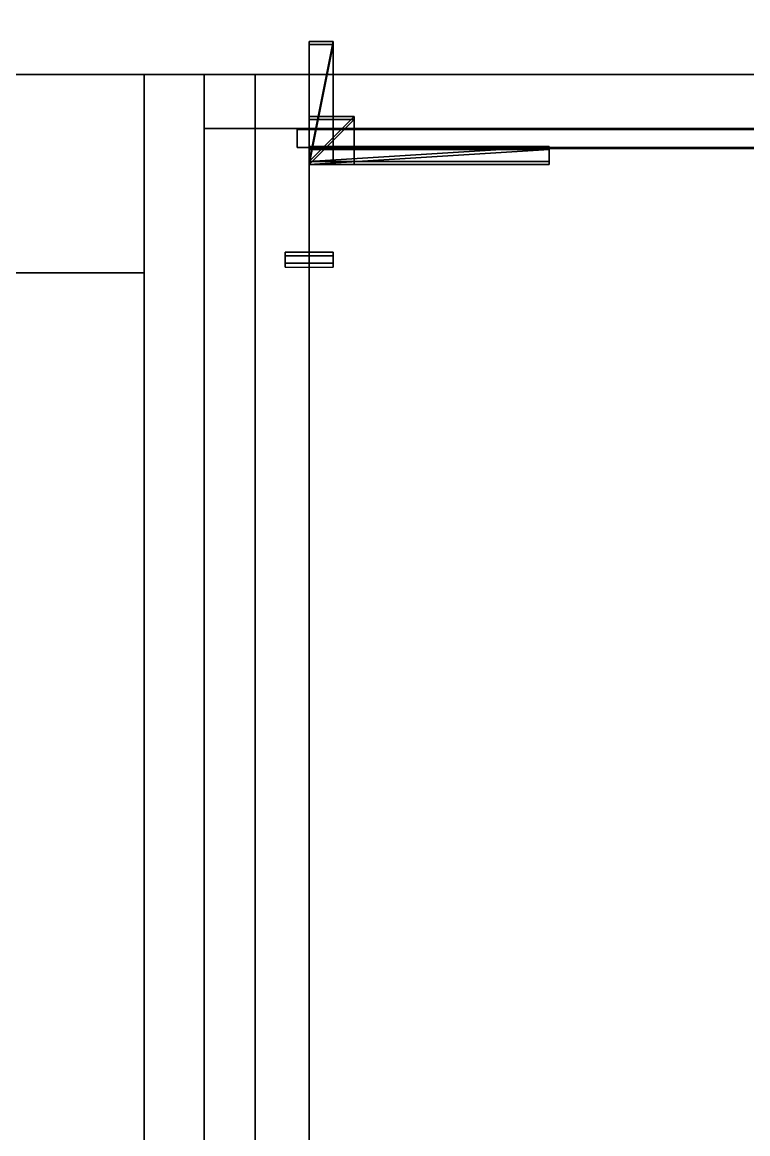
# Model space of a CAD drawing. Extents: x 0 to 5507, y -6518 to 0.
# Drawn here: x 3426.4 to 3668.2, y -1870.9 to -1500.6 of the extents above; entities that cross this region are included whole.
import ezdxf

# ---------------------------------------------------------------- set-up
doc = ezdxf.new("R2010")
doc.units = 0
for name, color, linetype in [('LAYER0', 7, 'CONTINUOUS'), ('LAYER363', 7, 'CONTINUOUS'), ('LAYER425', 7, 'CONTINUOUS'), ('LAYER426', 7, 'CONTINUOUS'), ('LAYER428', 2, 'CONTINUOUS'), ('LAYER429', 7, 'CONTINUOUS'), ('LAYER430', 253, 'CONTINUOUS'), ('LAYER431', 253, 'CONTINUOUS'), ('LAYER432', 253, 'CONTINUOUS'), ('LAYER433', 253, 'CONTINUOUS'), ('LAYER434', 253, 'CONTINUOUS'), ('LAYER435', 253, 'CONTINUOUS'), ('LAYER444', 7, 'CONTINUOUS'), ('LAYER451', 7, 'CONTINUOUS'), ('LAYER452', 7, 'CONTINUOUS'), ('LAYER486', 7, 'CONTINUOUS'), ('LAYER495', 7, 'CONTINUOUS'), ('LAYER496', 7, 'CONTINUOUS'), ('LAYER497', 7, 'CONTINUOUS'), ('LAYER498', 7, 'CONTINUOUS'), ('LAYER500', 2, 'CONTINUOUS'), ('LAYER501', 7, 'CONTINUOUS'), ('LAYER502', 253, 'CONTINUOUS'), ('LAYER503', 253, 'CONTINUOUS'), ('LAYER504', 253, 'CONTINUOUS'), ('LAYER505', 253, 'CONTINUOUS'), ('LAYER506', 253, 'CONTINUOUS'), ('LAYER507', 253, 'CONTINUOUS'), ('LAYER513', 7, 'CONTINUOUS'), ('LAYER515', 254, 'CONTINUOUS'), ('LAYER518', 9, 'CONTINUOUS'), ('LAYER519', 9, 'CONTINUOUS'), ('LAYER520', 9, 'CONTINUOUS'), ('LAYER522', 9, 'CONTINUOUS'), ('LAYER523', 7, 'CONTINUOUS')]:
    doc.layers.add(name, color=color, linetype=linetype)

msp = doc.modelspace()

# ---------------------------------------------------------------- linework, layer by layer
at = {"layer": 'LAYER0', "invisible_edges": 1}
for points in [[(5507, 0), (0, -6518), (0, 0), (5507, 0)], [(5507, -6518, 5), (0, 0, 5), (0, -6518, 5), (5507, -6518, 5)], [(0, 0, 5), (5507, -6518, 5), (5507, 0, 5), (0, 0, 5)], [(0, -6518), (5507, 0), (5507, -6518), (0, -6518)]]:
    msp.add_3dface(points, dxfattribs=at)
at = {"layer": 'LAYER363'}
for points, invisible_edges in [([(5507, -1368, 5), (3202, -1518, 5), (3202, -1368, 5), (5507, -1368, 5)], 1), ([(3202, -1518, 5), (5507, -1368, 5), (5357, -1518, 5), (3202, -1518, 5)], 3), ([(5357, -1518, 2340), (3202, -1368, 2340), (3202, -1518, 2340), (5357, -1518, 2340)], 1), ([(3202, -1368, 2340), (5357, -1518, 2340), (5507, -1368, 2340), (3202, -1368, 2340)], 3), ([(5357, -1518, 2340), (3202, -1518, 5), (5357, -1518, 5), (5357, -1518, 2340)], 1), ([(3202, -1518, 5), (5357, -1518, 2340), (3202, -1518, 2340), (3202, -1518, 5)], 1)]:
    msp.add_3dface(points, dxfattribs=dict(at, invisible_edges=invisible_edges))
at = {"layer": 'LAYER425', "invisible_edges": 1}
for points in [[(3522, -1542.6, 523.5), (3891, -2044, 523.5), (3891, -1542.6, 523.5), (3522, -1542.6, 523.5)], [(3891, -2044, 523.5), (3522, -1542.6, 523.5), (3522, -2044, 523.5), (3891, -2044, 523.5)], [(3522, -1542.6, 523.5), (3522, -2044, 505.5), (3522, -2044, 523.5), (3522, -1542.6, 523.5)], [(3522, -2044, 505.5), (3522, -1542.6, 523.5), (3522, -1542.6, 505.5), (3522, -2044, 505.5)], [(3891, -1542.6, 505.5), (3522, -1542.6, 523.5), (3891, -1542.6, 523.5), (3891, -1542.6, 505.5)], [(3522, -1542.6, 523.5), (3891, -1542.6, 505.5), (3522, -1542.6, 505.5), (3522, -1542.6, 523.5)], [(3522, -2044, 505.5), (3891, -1542.6, 505.5), (3891, -2044, 505.5), (3522, -2044, 505.5)], [(3891, -1542.6, 505.5), (3522, -2044, 505.5), (3522, -1542.6, 505.5), (3891, -1542.6, 505.5)]]:
    msp.add_3dface(points, dxfattribs=at)
at = {"layer": 'LAYER426', "invisible_edges": 1}
for points in [[(3504, -1518, 115), (3522, -2044, 115), (3504, -2044, 115), (3504, -1518, 115)], [(3522, -2044, 115), (3504, -1518, 115), (3522, -1518, 115), (3522, -2044, 115)], [(3522, -1518, 895), (3504, -2044, 895), (3522, -2044, 895), (3522, -1518, 895)], [(3504, -2044, 895), (3522, -1518, 895), (3504, -1518, 895), (3504, -2044, 895)], [(3504, -1518, 115), (3522, -1518, 895), (3522, -1518, 115), (3504, -1518, 115)], [(3522, -1518, 895), (3504, -1518, 115), (3504, -1518, 895), (3522, -1518, 895)], [(3504, -2044, 895), (3504, -1518, 115), (3504, -2044, 115), (3504, -2044, 895)], [(3504, -1518, 115), (3504, -2044, 895), (3504, -1518, 895), (3504, -1518, 115)], [(3522, -1518, 895), (3522, -2044, 115), (3522, -1518, 115), (3522, -1518, 895)], [(3522, -2044, 115), (3522, -1518, 895), (3522, -2044, 895), (3522, -2044, 115)]]:
    msp.add_3dface(points, dxfattribs=at)
at = {"layer": 'LAYER428'}
for points in [[(3602, -1548, 865.5), (3602, -1543, 865.5), (3522, -1548, 865.5), (3602, -1548, 865.5)], [(3522, -1548, 865.5), (3602, -1543, 865.5), (3522, -1543, 865.5), (3522, -1548, 865.5)], [(3522, -1548, 865.5), (3522, -1543, 865.5), (3522, -1548, 842.5), (3522, -1548, 865.5)], [(3522, -1548, 842.5), (3522, -1543, 865.5), (3522, -1543, 842.5), (3522, -1548, 842.5)], [(3602, -1548, 842.5), (3522, -1548, 842.5), (3602, -1543, 842.5), (3602, -1548, 842.5)], [(3602, -1543, 842.5), (3522, -1548, 842.5), (3522, -1543, 842.5), (3602, -1543, 842.5)], [(3602, -1543, 842.5), (3522, -1543, 842.5), (3602, -1543, 865.5), (3602, -1543, 842.5)], [(3602, -1543, 865.5), (3522, -1543, 842.5), (3522, -1543, 865.5), (3602, -1543, 865.5)], [(3602, -1548, 842.5), (3602, -1543, 842.5), (3602, -1548, 865.5), (3602, -1548, 842.5)], [(3602, -1548, 865.5), (3602, -1543, 842.5), (3602, -1543, 865.5), (3602, -1548, 865.5)], [(3602, -1548, 865.5), (3522, -1548, 865.5), (3602, -1548, 842.5), (3602, -1548, 865.5)], [(3602, -1548, 842.5), (3522, -1548, 865.5), (3522, -1548, 842.5), (3602, -1548, 842.5)]]:
    msp.add_3dface(points, dxfattribs=at)
at = {"layer": 'LAYER429', "invisible_edges": 1}
for points in [[(3522, -1543, 865.5), (3602, -1548, 865.5), (3602, -1543, 865.5), (3522, -1543, 865.5)], [(3602, -1548, 865.5), (3522, -1543, 865.5), (3522, -1548, 865.5), (3602, -1548, 865.5)], [(3522, -1548, 842.5), (3602, -1543, 842.5), (3602, -1548, 842.5), (3522, -1548, 842.5)], [(3602, -1543, 842.5), (3522, -1548, 842.5), (3522, -1543, 842.5), (3602, -1543, 842.5)], [(3522, -1543, 865.5), (3522, -1548, 842.5), (3522, -1548, 865.5), (3522, -1543, 865.5)], [(3522, -1548, 842.5), (3522, -1543, 865.5), (3522, -1543, 842.5), (3522, -1548, 842.5)], [(3602, -1543, 842.5), (3522, -1543, 865.5), (3602, -1543, 865.5), (3602, -1543, 842.5)], [(3522, -1543, 865.5), (3602, -1543, 842.5), (3522, -1543, 842.5), (3522, -1543, 865.5)], [(3602, -1543, 842.5), (3602, -1548, 865.5), (3602, -1548, 842.5), (3602, -1543, 842.5)], [(3602, -1548, 865.5), (3602, -1543, 842.5), (3602, -1543, 865.5), (3602, -1548, 865.5)], [(3522, -1548, 842.5), (3602, -1548, 865.5), (3522, -1548, 865.5), (3522, -1548, 842.5)], [(3602, -1548, 865.5), (3522, -1548, 842.5), (3602, -1548, 842.5), (3602, -1548, 865.5)]]:
    msp.add_3dface(points, dxfattribs=at)
at = {"layer": 'LAYER430'}
for points in [[(3537, -1548, 865.5), (3537, -1533, 865.5), (3522, -1548, 865.5), (3537, -1548, 865.5)], [(3522, -1548, 865.5), (3537, -1533, 865.5), (3522, -1533, 865.5), (3522, -1548, 865.5)], [(3522, -1548, 865.5), (3522, -1533, 865.5), (3522, -1548, 850.5), (3522, -1548, 865.5)], [(3522, -1548, 850.5), (3522, -1533, 865.5), (3522, -1533, 850.5), (3522, -1548, 850.5)], [(3537, -1548, 850.5), (3522, -1548, 850.5), (3537, -1533, 850.5), (3537, -1548, 850.5)], [(3537, -1533, 850.5), (3522, -1548, 850.5), (3522, -1533, 850.5), (3537, -1533, 850.5)], [(3537, -1533, 850.5), (3522, -1533, 850.5), (3537, -1533, 865.5), (3537, -1533, 850.5)], [(3537, -1533, 865.5), (3522, -1533, 850.5), (3522, -1533, 865.5), (3537, -1533, 865.5)], [(3537, -1548, 850.5), (3537, -1533, 850.5), (3537, -1548, 865.5), (3537, -1548, 850.5)], [(3537, -1548, 865.5), (3537, -1533, 850.5), (3537, -1533, 865.5), (3537, -1548, 865.5)], [(3537, -1548, 865.5), (3522, -1548, 865.5), (3537, -1548, 850.5), (3537, -1548, 865.5)], [(3537, -1548, 850.5), (3522, -1548, 865.5), (3522, -1548, 850.5), (3537, -1548, 850.5)]]:
    msp.add_3dface(points, dxfattribs=at)
at = {"layer": 'LAYER431'}
for points in [[(3537, -1548, 865.5), (3537, -1533, 865.5), (3522, -1548, 865.5), (3537, -1548, 865.5)], [(3522, -1548, 865.5), (3537, -1533, 865.5), (3522, -1533, 865.5), (3522, -1548, 865.5)], [(3522, -1548, 865.5), (3522, -1533, 865.5), (3522, -1548, 850.5), (3522, -1548, 865.5)], [(3522, -1548, 850.5), (3522, -1533, 865.5), (3522, -1533, 850.5), (3522, -1548, 850.5)], [(3537, -1548, 850.5), (3522, -1548, 850.5), (3537, -1533, 850.5), (3537, -1548, 850.5)], [(3537, -1533, 850.5), (3522, -1548, 850.5), (3522, -1533, 850.5), (3537, -1533, 850.5)], [(3537, -1533, 850.5), (3522, -1533, 850.5), (3537, -1533, 865.5), (3537, -1533, 850.5)], [(3537, -1533, 865.5), (3522, -1533, 850.5), (3522, -1533, 865.5), (3537, -1533, 865.5)], [(3537, -1548, 850.5), (3537, -1533, 850.5), (3537, -1548, 865.5), (3537, -1548, 850.5)], [(3537, -1548, 865.5), (3537, -1533, 850.5), (3537, -1533, 865.5), (3537, -1548, 865.5)], [(3537, -1548, 865.5), (3522, -1548, 865.5), (3537, -1548, 850.5), (3537, -1548, 865.5)], [(3537, -1548, 850.5), (3522, -1548, 865.5), (3522, -1548, 850.5), (3537, -1548, 850.5)]]:
    msp.add_3dface(points, dxfattribs=at)
at = {"layer": 'LAYER432'}
for points in [[(3537, -1548, 865.5), (3537, -1533, 865.5), (3522, -1548, 865.5), (3537, -1548, 865.5)], [(3522, -1548, 865.5), (3537, -1533, 865.5), (3522, -1533, 865.5), (3522, -1548, 865.5)], [(3522, -1548, 865.5), (3522, -1533, 865.5), (3522, -1548, 850.5), (3522, -1548, 865.5)], [(3522, -1548, 850.5), (3522, -1533, 865.5), (3522, -1533, 850.5), (3522, -1548, 850.5)], [(3537, -1548, 850.5), (3522, -1548, 850.5), (3537, -1533, 850.5), (3537, -1548, 850.5)], [(3537, -1533, 850.5), (3522, -1548, 850.5), (3522, -1533, 850.5), (3537, -1533, 850.5)], [(3537, -1533, 850.5), (3522, -1533, 850.5), (3537, -1533, 865.5), (3537, -1533, 850.5)], [(3537, -1533, 865.5), (3522, -1533, 850.5), (3522, -1533, 865.5), (3537, -1533, 865.5)], [(3537, -1548, 850.5), (3537, -1533, 850.5), (3537, -1548, 865.5), (3537, -1548, 850.5)], [(3537, -1548, 865.5), (3537, -1533, 850.5), (3537, -1533, 865.5), (3537, -1548, 865.5)], [(3537, -1548, 865.5), (3522, -1548, 865.5), (3537, -1548, 850.5), (3537, -1548, 865.5)], [(3537, -1548, 850.5), (3522, -1548, 865.5), (3522, -1548, 850.5), (3537, -1548, 850.5)]]:
    msp.add_3dface(points, dxfattribs=at)
at = {"layer": 'LAYER433'}
for points in [[(3537, -1548, 865.5), (3537, -1533, 865.5), (3522, -1548, 865.5), (3537, -1548, 865.5)], [(3522, -1548, 865.5), (3537, -1533, 865.5), (3522, -1533, 865.5), (3522, -1548, 865.5)], [(3522, -1548, 865.5), (3522, -1533, 865.5), (3522, -1548, 850.5), (3522, -1548, 865.5)], [(3522, -1548, 850.5), (3522, -1533, 865.5), (3522, -1533, 850.5), (3522, -1548, 850.5)], [(3537, -1548, 850.5), (3522, -1548, 850.5), (3537, -1533, 850.5), (3537, -1548, 850.5)], [(3537, -1533, 850.5), (3522, -1548, 850.5), (3522, -1533, 850.5), (3537, -1533, 850.5)], [(3537, -1533, 850.5), (3522, -1533, 850.5), (3537, -1533, 865.5), (3537, -1533, 850.5)], [(3537, -1533, 865.5), (3522, -1533, 850.5), (3522, -1533, 865.5), (3537, -1533, 865.5)], [(3537, -1548, 850.5), (3537, -1533, 850.5), (3537, -1548, 865.5), (3537, -1548, 850.5)], [(3537, -1548, 865.5), (3537, -1533, 850.5), (3537, -1533, 865.5), (3537, -1548, 865.5)], [(3537, -1548, 865.5), (3522, -1548, 865.5), (3537, -1548, 850.5), (3537, -1548, 865.5)], [(3537, -1548, 850.5), (3522, -1548, 865.5), (3522, -1548, 850.5), (3537, -1548, 850.5)]]:
    msp.add_3dface(points, dxfattribs=at)
at = {"layer": 'LAYER434'}
for points in [[(3530, -1548, 865.5), (3530, -1508, 865.5), (3522, -1548, 865.5), (3530, -1548, 865.5)], [(3522, -1548, 865.5), (3530, -1508, 865.5), (3522, -1508, 865.5), (3522, -1548, 865.5)], [(3522, -1548, 865.5), (3522, -1508, 865.5), (3522, -1548, 857.5), (3522, -1548, 865.5)], [(3522, -1548, 857.5), (3522, -1508, 865.5), (3522, -1508, 857.5), (3522, -1548, 857.5)], [(3530, -1548, 857.5), (3522, -1548, 857.5), (3530, -1508, 857.5), (3530, -1548, 857.5)], [(3530, -1508, 857.5), (3522, -1548, 857.5), (3522, -1508, 857.5), (3530, -1508, 857.5)], [(3530, -1508, 857.5), (3522, -1508, 857.5), (3530, -1508, 865.5), (3530, -1508, 857.5)], [(3530, -1508, 865.5), (3522, -1508, 857.5), (3522, -1508, 865.5), (3530, -1508, 865.5)], [(3530, -1548, 857.5), (3530, -1508, 857.5), (3530, -1548, 865.5), (3530, -1548, 857.5)], [(3530, -1548, 865.5), (3530, -1508, 857.5), (3530, -1508, 865.5), (3530, -1548, 865.5)], [(3530, -1548, 865.5), (3522, -1548, 865.5), (3530, -1548, 857.5), (3530, -1548, 865.5)], [(3530, -1548, 857.5), (3522, -1548, 865.5), (3522, -1548, 857.5), (3530, -1548, 857.5)]]:
    msp.add_3dface(points, dxfattribs=at)
at = {"layer": 'LAYER435'}
for points in [[(3602, -1548, 865.5), (3602, -1543, 865.5), (3522, -1548, 865.5), (3602, -1548, 865.5)], [(3522, -1548, 865.5), (3602, -1543, 865.5), (3522, -1543, 865.5), (3522, -1548, 865.5)], [(3522, -1548, 865.5), (3522, -1543, 865.5), (3522, -1548, 849.5), (3522, -1548, 865.5)], [(3522, -1548, 849.5), (3522, -1543, 865.5), (3522, -1543, 849.5), (3522, -1548, 849.5)], [(3602, -1548, 849.5), (3522, -1548, 849.5), (3602, -1543, 849.5), (3602, -1548, 849.5)], [(3602, -1543, 849.5), (3522, -1548, 849.5), (3522, -1543, 849.5), (3602, -1543, 849.5)], [(3602, -1543, 849.5), (3522, -1543, 849.5), (3602, -1543, 865.5), (3602, -1543, 849.5)], [(3602, -1543, 865.5), (3522, -1543, 849.5), (3522, -1543, 865.5), (3602, -1543, 865.5)], [(3602, -1548, 849.5), (3602, -1543, 849.5), (3602, -1548, 865.5), (3602, -1548, 849.5)], [(3602, -1548, 865.5), (3602, -1543, 849.5), (3602, -1543, 865.5), (3602, -1548, 865.5)], [(3602, -1548, 865.5), (3522, -1548, 865.5), (3602, -1548, 849.5), (3602, -1548, 865.5)], [(3602, -1548, 849.5), (3522, -1548, 865.5), (3522, -1548, 849.5), (3602, -1548, 849.5)]]:
    msp.add_3dface(points, dxfattribs=at)
at = {"layer": 'LAYER444', "invisible_edges": 1}
for points in [[(3891, -1518, 116), (3522, -2044, 116), (3522, -1518, 116), (3891, -1518, 116)], [(3522, -2044, 116), (3891, -1518, 116), (3891, -2044, 116), (3522, -2044, 116)], [(3522, -1518, 134), (3522, -2044, 116), (3522, -2044, 134), (3522, -1518, 134)], [(3522, -2044, 116), (3522, -1518, 134), (3522, -1518, 116), (3522, -2044, 116)], [(3522, -1518, 134), (3891, -1518, 116), (3522, -1518, 116), (3522, -1518, 134)], [(3891, -1518, 116), (3522, -1518, 134), (3891, -1518, 134), (3891, -1518, 116)], [(3891, -2044, 134), (3522, -1518, 134), (3522, -2044, 134), (3891, -2044, 134)], [(3522, -1518, 134), (3891, -2044, 134), (3891, -1518, 134), (3522, -1518, 134)]]:
    msp.add_3dface(points, dxfattribs=at)
at = {"layer": 'LAYER451', "invisible_edges": 1}
for points in [[(3518, -1536.3, 130), (3518, -1542.3, 894.5), (3518, -1536.3, 894.5), (3518, -1536.3, 130)], [(3518, -1542.3, 894.5), (3518, -1536.3, 130), (3518, -1542.3, 130), (3518, -1542.3, 894.5)], [(3895, -1536.3, 894.5), (3518, -1542.3, 894.5), (3895, -1542.3, 894.5), (3895, -1536.3, 894.5)], [(3518, -1542.3, 894.5), (3895, -1536.3, 894.5), (3518, -1536.3, 894.5), (3518, -1542.3, 894.5)], [(3518, -1536.3, 130), (3895, -1542.3, 130), (3518, -1542.3, 130), (3518, -1536.3, 130)], [(3895, -1542.3, 130), (3518, -1536.3, 130), (3895, -1536.3, 130), (3895, -1542.3, 130)], [(3895, -1536.3, 894.5), (3518, -1536.3, 130), (3518, -1536.3, 894.5), (3895, -1536.3, 894.5)], [(3518, -1536.3, 130), (3895, -1536.3, 894.5), (3895, -1536.3, 130), (3518, -1536.3, 130)], [(3895, -1542.3, 130), (3518, -1542.3, 894.5), (3518, -1542.3, 130), (3895, -1542.3, 130)], [(3518, -1542.3, 894.5), (3895, -1542.3, 130), (3895, -1542.3, 894.5), (3518, -1542.3, 894.5)]]:
    msp.add_3dface(points, dxfattribs=at)
at = {"layer": 'LAYER452', "invisible_edges": 1}
for points in [[(3891, -1518, 895), (3522, -1518, 775), (3522, -1518, 895), (3891, -1518, 895)], [(3522, -1518, 775), (3891, -1518, 895), (3891, -1518, 775), (3522, -1518, 775)], [(3522, -1536, 895), (3522, -1518, 775), (3522, -1536, 775), (3522, -1536, 895)], [(3522, -1518, 775), (3522, -1536, 895), (3522, -1518, 895), (3522, -1518, 775)], [(3891, -1536, 775), (3522, -1518, 775), (3891, -1518, 775), (3891, -1536, 775)], [(3522, -1518, 775), (3891, -1536, 775), (3522, -1536, 775), (3522, -1518, 775)], [(3522, -1536, 895), (3891, -1518, 895), (3522, -1518, 895), (3522, -1536, 895)], [(3891, -1518, 895), (3522, -1536, 895), (3891, -1536, 895), (3891, -1518, 895)], [(3891, -1536, 775), (3522, -1536, 895), (3522, -1536, 775), (3891, -1536, 775)], [(3522, -1536, 895), (3891, -1536, 775), (3891, -1536, 895), (3522, -1536, 895)]]:
    msp.add_3dface(points, dxfattribs=at)
at = {"layer": 'LAYER486', "invisible_edges": 1}
for points in [[(3891, -1518, 2271), (3522, -1518, 2151), (3522, -1518, 2271), (3891, -1518, 2271)], [(3522, -1518, 2151), (3891, -1518, 2271), (3891, -1518, 2151), (3522, -1518, 2151)], [(3522, -1536, 2271), (3522, -1518, 2151), (3522, -1536, 2151), (3522, -1536, 2271)], [(3522, -1518, 2151), (3522, -1536, 2271), (3522, -1518, 2271), (3522, -1518, 2151)], [(3891, -1536, 2151), (3522, -1518, 2151), (3891, -1518, 2151), (3891, -1536, 2151)], [(3522, -1518, 2151), (3891, -1536, 2151), (3522, -1536, 2151), (3522, -1518, 2151)], [(3522, -1536, 2271), (3891, -1518, 2271), (3522, -1518, 2271), (3522, -1536, 2271)], [(3891, -1518, 2271), (3522, -1536, 2271), (3891, -1536, 2271), (3891, -1518, 2271)], [(3891, -1536, 2151), (3522, -1536, 2271), (3522, -1536, 2151), (3891, -1536, 2151)], [(3522, -1536, 2271), (3891, -1536, 2151), (3891, -1536, 2271), (3522, -1536, 2271)]]:
    msp.add_3dface(points, dxfattribs=at)
at = {"layer": 'LAYER495', "invisible_edges": 1}
for points in [[(3522, -1518, 2289), (3891, -2054, 2289), (3891, -1518, 2289), (3522, -1518, 2289)], [(3891, -2054, 2289), (3522, -1518, 2289), (3522, -2054, 2289), (3891, -2054, 2289)], [(3522, -1518, 2289), (3522, -2054, 2271), (3522, -2054, 2289), (3522, -1518, 2289)], [(3522, -2054, 2271), (3522, -1518, 2289), (3522, -1518, 2271), (3522, -2054, 2271)], [(3891, -1518, 2271), (3522, -1518, 2289), (3891, -1518, 2289), (3891, -1518, 2271)], [(3522, -1518, 2289), (3891, -1518, 2271), (3522, -1518, 2271), (3522, -1518, 2289)], [(3522, -2054, 2271), (3891, -1518, 2271), (3891, -2054, 2271), (3522, -2054, 2271)], [(3891, -1518, 2271), (3522, -2054, 2271), (3522, -1518, 2271), (3891, -1518, 2271)]]:
    msp.add_3dface(points, dxfattribs=at)
at = {"layer": 'LAYER496', "invisible_edges": 1}
for points in [[(3891, -1518, 1706), (3522, -2054, 1706), (3522, -1518, 1706), (3891, -1518, 1706)], [(3522, -2054, 1706), (3891, -1518, 1706), (3891, -2054, 1706), (3522, -2054, 1706)], [(3522, -1518, 1724), (3522, -2054, 1706), (3522, -2054, 1724), (3522, -1518, 1724)], [(3522, -2054, 1706), (3522, -1518, 1724), (3522, -1518, 1706), (3522, -2054, 1706)], [(3522, -1518, 1724), (3891, -1518, 1706), (3522, -1518, 1706), (3522, -1518, 1724)], [(3891, -1518, 1706), (3522, -1518, 1724), (3891, -1518, 1724), (3891, -1518, 1706)], [(3891, -2054, 1724), (3522, -1518, 1724), (3522, -2054, 1724), (3891, -2054, 1724)], [(3522, -1518, 1724), (3891, -2054, 1724), (3891, -1518, 1724), (3522, -1518, 1724)]]:
    msp.add_3dface(points, dxfattribs=at)
at = {"layer": 'LAYER497', "invisible_edges": 1}
for points in [[(3518, -1536.3, 1720), (3895, -1536.3, 2275), (3895, -1536.3, 1720), (3518, -1536.3, 1720)], [(3895, -1536.3, 2275), (3518, -1536.3, 1720), (3518, -1536.3, 2275), (3895, -1536.3, 2275)], [(3518, -1542.3, 2275), (3895, -1536.3, 2275), (3518, -1536.3, 2275), (3518, -1542.3, 2275)], [(3895, -1536.3, 2275), (3518, -1542.3, 2275), (3895, -1542.3, 2275), (3895, -1536.3, 2275)], [(3518, -1536.3, 1720), (3518, -1542.3, 2275), (3518, -1536.3, 2275), (3518, -1536.3, 1720)], [(3518, -1542.3, 2275), (3518, -1536.3, 1720), (3518, -1542.3, 1720), (3518, -1542.3, 2275)], [(3895, -1542.3, 1720), (3518, -1536.3, 1720), (3895, -1536.3, 1720), (3895, -1542.3, 1720)], [(3518, -1536.3, 1720), (3895, -1542.3, 1720), (3518, -1542.3, 1720), (3518, -1536.3, 1720)], [(3518, -1542.3, 2275), (3895, -1542.3, 1720), (3895, -1542.3, 2275), (3518, -1542.3, 2275)], [(3895, -1542.3, 1720), (3518, -1542.3, 2275), (3518, -1542.3, 1720), (3895, -1542.3, 1720)]]:
    msp.add_3dface(points, dxfattribs=at)
at = {"layer": 'LAYER498', "invisible_edges": 1}
for points in [[(3504, -1518, 1705), (3522, -2054, 1705), (3504, -2054, 1705), (3504, -1518, 1705)], [(3522, -2054, 1705), (3504, -1518, 1705), (3522, -1518, 1705), (3522, -2054, 1705)], [(3522, -1518, 2290), (3504, -2054, 2290), (3522, -2054, 2290), (3522, -1518, 2290)], [(3504, -2054, 2290), (3522, -1518, 2290), (3504, -1518, 2290), (3504, -2054, 2290)], [(3504, -1518, 1705), (3522, -1518, 2290), (3522, -1518, 1705), (3504, -1518, 1705)], [(3522, -1518, 2290), (3504, -1518, 1705), (3504, -1518, 2290), (3522, -1518, 2290)], [(3504, -2054, 2290), (3504, -1518, 1705), (3504, -2054, 1705), (3504, -2054, 2290)], [(3504, -1518, 1705), (3504, -2054, 2290), (3504, -1518, 2290), (3504, -1518, 1705)], [(3522, -1518, 2290), (3522, -2054, 1705), (3522, -1518, 1705), (3522, -1518, 2290)], [(3522, -2054, 1705), (3522, -1518, 2290), (3522, -2054, 2290), (3522, -2054, 1705)]]:
    msp.add_3dface(points, dxfattribs=at)
at = {"layer": 'LAYER500'}
for points in [[(3602, -1547, 2248), (3602, -1542, 2248), (3522, -1547, 2248), (3602, -1547, 2248)], [(3522, -1547, 2248), (3602, -1542, 2248), (3522, -1542, 2248), (3522, -1547, 2248)], [(3522, -1547, 2248), (3522, -1542, 2248), (3522, -1547, 2225), (3522, -1547, 2248)], [(3522, -1547, 2225), (3522, -1542, 2248), (3522, -1542, 2225), (3522, -1547, 2225)], [(3602, -1547, 2225), (3522, -1547, 2225), (3602, -1542, 2225), (3602, -1547, 2225)], [(3602, -1542, 2225), (3522, -1547, 2225), (3522, -1542, 2225), (3602, -1542, 2225)], [(3602, -1542, 2225), (3522, -1542, 2225), (3602, -1542, 2248), (3602, -1542, 2225)], [(3602, -1542, 2248), (3522, -1542, 2225), (3522, -1542, 2248), (3602, -1542, 2248)], [(3602, -1547, 2225), (3602, -1542, 2225), (3602, -1547, 2248), (3602, -1547, 2225)], [(3602, -1547, 2248), (3602, -1542, 2225), (3602, -1542, 2248), (3602, -1547, 2248)], [(3602, -1547, 2248), (3522, -1547, 2248), (3602, -1547, 2225), (3602, -1547, 2248)], [(3602, -1547, 2225), (3522, -1547, 2248), (3522, -1547, 2225), (3602, -1547, 2225)]]:
    msp.add_3dface(points, dxfattribs=at)
at = {"layer": 'LAYER501', "invisible_edges": 1}
for points in [[(3522, -1542, 2248), (3602, -1547, 2248), (3602, -1542, 2248), (3522, -1542, 2248)], [(3602, -1547, 2248), (3522, -1542, 2248), (3522, -1547, 2248), (3602, -1547, 2248)], [(3522, -1547, 2225), (3602, -1542, 2225), (3602, -1547, 2225), (3522, -1547, 2225)], [(3602, -1542, 2225), (3522, -1547, 2225), (3522, -1542, 2225), (3602, -1542, 2225)], [(3522, -1542, 2248), (3522, -1547, 2225), (3522, -1547, 2248), (3522, -1542, 2248)], [(3522, -1547, 2225), (3522, -1542, 2248), (3522, -1542, 2225), (3522, -1547, 2225)], [(3602, -1542, 2225), (3522, -1542, 2248), (3602, -1542, 2248), (3602, -1542, 2225)], [(3522, -1542, 2248), (3602, -1542, 2225), (3522, -1542, 2225), (3522, -1542, 2248)], [(3602, -1542, 2225), (3602, -1547, 2248), (3602, -1547, 2225), (3602, -1542, 2225)], [(3602, -1547, 2248), (3602, -1542, 2225), (3602, -1542, 2248), (3602, -1547, 2248)], [(3522, -1547, 2225), (3602, -1547, 2248), (3522, -1547, 2248), (3522, -1547, 2225)], [(3602, -1547, 2248), (3522, -1547, 2225), (3602, -1547, 2225), (3602, -1547, 2248)]]:
    msp.add_3dface(points, dxfattribs=at)
at = {"layer": 'LAYER502'}
for points in [[(3537, -1547, 2248), (3537, -1532, 2248), (3522, -1547, 2248), (3537, -1547, 2248)], [(3522, -1547, 2248), (3537, -1532, 2248), (3522, -1532, 2248), (3522, -1547, 2248)], [(3522, -1547, 2248), (3522, -1532, 2248), (3522, -1547, 2233), (3522, -1547, 2248)], [(3522, -1547, 2233), (3522, -1532, 2248), (3522, -1532, 2233), (3522, -1547, 2233)], [(3537, -1547, 2233), (3522, -1547, 2233), (3537, -1532, 2233), (3537, -1547, 2233)], [(3537, -1532, 2233), (3522, -1547, 2233), (3522, -1532, 2233), (3537, -1532, 2233)], [(3537, -1532, 2233), (3522, -1532, 2233), (3537, -1532, 2248), (3537, -1532, 2233)], [(3537, -1532, 2248), (3522, -1532, 2233), (3522, -1532, 2248), (3537, -1532, 2248)], [(3537, -1547, 2233), (3537, -1532, 2233), (3537, -1547, 2248), (3537, -1547, 2233)], [(3537, -1547, 2248), (3537, -1532, 2233), (3537, -1532, 2248), (3537, -1547, 2248)], [(3537, -1547, 2248), (3522, -1547, 2248), (3537, -1547, 2233), (3537, -1547, 2248)], [(3537, -1547, 2233), (3522, -1547, 2248), (3522, -1547, 2233), (3537, -1547, 2233)]]:
    msp.add_3dface(points, dxfattribs=at)
at = {"layer": 'LAYER503'}
for points in [[(3537, -1547, 2248), (3537, -1532, 2248), (3522, -1547, 2248), (3537, -1547, 2248)], [(3522, -1547, 2248), (3537, -1532, 2248), (3522, -1532, 2248), (3522, -1547, 2248)], [(3522, -1547, 2248), (3522, -1532, 2248), (3522, -1547, 2233), (3522, -1547, 2248)], [(3522, -1547, 2233), (3522, -1532, 2248), (3522, -1532, 2233), (3522, -1547, 2233)], [(3537, -1547, 2233), (3522, -1547, 2233), (3537, -1532, 2233), (3537, -1547, 2233)], [(3537, -1532, 2233), (3522, -1547, 2233), (3522, -1532, 2233), (3537, -1532, 2233)], [(3537, -1532, 2233), (3522, -1532, 2233), (3537, -1532, 2248), (3537, -1532, 2233)], [(3537, -1532, 2248), (3522, -1532, 2233), (3522, -1532, 2248), (3537, -1532, 2248)], [(3537, -1547, 2233), (3537, -1532, 2233), (3537, -1547, 2248), (3537, -1547, 2233)], [(3537, -1547, 2248), (3537, -1532, 2233), (3537, -1532, 2248), (3537, -1547, 2248)], [(3537, -1547, 2248), (3522, -1547, 2248), (3537, -1547, 2233), (3537, -1547, 2248)], [(3537, -1547, 2233), (3522, -1547, 2248), (3522, -1547, 2233), (3537, -1547, 2233)]]:
    msp.add_3dface(points, dxfattribs=at)
at = {"layer": 'LAYER504'}
for points in [[(3537, -1547, 2248), (3537, -1532, 2248), (3522, -1547, 2248), (3537, -1547, 2248)], [(3522, -1547, 2248), (3537, -1532, 2248), (3522, -1532, 2248), (3522, -1547, 2248)], [(3522, -1547, 2248), (3522, -1532, 2248), (3522, -1547, 2233), (3522, -1547, 2248)], [(3522, -1547, 2233), (3522, -1532, 2248), (3522, -1532, 2233), (3522, -1547, 2233)], [(3537, -1547, 2233), (3522, -1547, 2233), (3537, -1532, 2233), (3537, -1547, 2233)], [(3537, -1532, 2233), (3522, -1547, 2233), (3522, -1532, 2233), (3537, -1532, 2233)], [(3537, -1532, 2233), (3522, -1532, 2233), (3537, -1532, 2248), (3537, -1532, 2233)], [(3537, -1532, 2248), (3522, -1532, 2233), (3522, -1532, 2248), (3537, -1532, 2248)], [(3537, -1547, 2233), (3537, -1532, 2233), (3537, -1547, 2248), (3537, -1547, 2233)], [(3537, -1547, 2248), (3537, -1532, 2233), (3537, -1532, 2248), (3537, -1547, 2248)], [(3537, -1547, 2248), (3522, -1547, 2248), (3537, -1547, 2233), (3537, -1547, 2248)], [(3537, -1547, 2233), (3522, -1547, 2248), (3522, -1547, 2233), (3537, -1547, 2233)]]:
    msp.add_3dface(points, dxfattribs=at)
at = {"layer": 'LAYER505'}
for points in [[(3537, -1547, 2248), (3537, -1532, 2248), (3522, -1547, 2248), (3537, -1547, 2248)], [(3522, -1547, 2248), (3537, -1532, 2248), (3522, -1532, 2248), (3522, -1547, 2248)], [(3522, -1547, 2248), (3522, -1532, 2248), (3522, -1547, 2233), (3522, -1547, 2248)], [(3522, -1547, 2233), (3522, -1532, 2248), (3522, -1532, 2233), (3522, -1547, 2233)], [(3537, -1547, 2233), (3522, -1547, 2233), (3537, -1532, 2233), (3537, -1547, 2233)], [(3537, -1532, 2233), (3522, -1547, 2233), (3522, -1532, 2233), (3537, -1532, 2233)], [(3537, -1532, 2233), (3522, -1532, 2233), (3537, -1532, 2248), (3537, -1532, 2233)], [(3537, -1532, 2248), (3522, -1532, 2233), (3522, -1532, 2248), (3537, -1532, 2248)], [(3537, -1547, 2233), (3537, -1532, 2233), (3537, -1547, 2248), (3537, -1547, 2233)], [(3537, -1547, 2248), (3537, -1532, 2233), (3537, -1532, 2248), (3537, -1547, 2248)], [(3537, -1547, 2248), (3522, -1547, 2248), (3537, -1547, 2233), (3537, -1547, 2248)], [(3537, -1547, 2233), (3522, -1547, 2248), (3522, -1547, 2233), (3537, -1547, 2233)]]:
    msp.add_3dface(points, dxfattribs=at)
at = {"layer": 'LAYER506'}
for points in [[(3530, -1547, 2248), (3530, -1507, 2248), (3522, -1547, 2248), (3530, -1547, 2248)], [(3522, -1547, 2248), (3530, -1507, 2248), (3522, -1507, 2248), (3522, -1547, 2248)], [(3522, -1547, 2248), (3522, -1507, 2248), (3522, -1547, 2240), (3522, -1547, 2248)], [(3522, -1547, 2240), (3522, -1507, 2248), (3522, -1507, 2240), (3522, -1547, 2240)], [(3530, -1547, 2240), (3522, -1547, 2240), (3530, -1507, 2240), (3530, -1547, 2240)], [(3530, -1507, 2240), (3522, -1547, 2240), (3522, -1507, 2240), (3530, -1507, 2240)], [(3530, -1507, 2240), (3522, -1507, 2240), (3530, -1507, 2248), (3530, -1507, 2240)], [(3530, -1507, 2248), (3522, -1507, 2240), (3522, -1507, 2248), (3530, -1507, 2248)], [(3530, -1547, 2240), (3530, -1507, 2240), (3530, -1547, 2248), (3530, -1547, 2240)], [(3530, -1547, 2248), (3530, -1507, 2240), (3530, -1507, 2248), (3530, -1547, 2248)], [(3530, -1547, 2248), (3522, -1547, 2248), (3530, -1547, 2240), (3530, -1547, 2248)], [(3530, -1547, 2240), (3522, -1547, 2248), (3522, -1547, 2240), (3530, -1547, 2240)]]:
    msp.add_3dface(points, dxfattribs=at)
at = {"layer": 'LAYER507'}
for points in [[(3602, -1547, 2248), (3602, -1542, 2248), (3522, -1547, 2248), (3602, -1547, 2248)], [(3522, -1547, 2248), (3602, -1542, 2248), (3522, -1542, 2248), (3522, -1547, 2248)], [(3522, -1547, 2248), (3522, -1542, 2248), (3522, -1547, 2232), (3522, -1547, 2248)], [(3522, -1547, 2232), (3522, -1542, 2248), (3522, -1542, 2232), (3522, -1547, 2232)], [(3602, -1547, 2232), (3522, -1547, 2232), (3602, -1542, 2232), (3602, -1547, 2232)], [(3602, -1542, 2232), (3522, -1547, 2232), (3522, -1542, 2232), (3602, -1542, 2232)], [(3602, -1542, 2232), (3522, -1542, 2232), (3602, -1542, 2248), (3602, -1542, 2232)], [(3602, -1542, 2248), (3522, -1542, 2232), (3522, -1542, 2248), (3602, -1542, 2248)], [(3602, -1547, 2232), (3602, -1542, 2232), (3602, -1547, 2248), (3602, -1547, 2232)], [(3602, -1547, 2248), (3602, -1542, 2232), (3602, -1542, 2248), (3602, -1547, 2248)], [(3602, -1547, 2248), (3522, -1547, 2248), (3602, -1547, 2232), (3602, -1547, 2248)], [(3602, -1547, 2232), (3522, -1547, 2248), (3522, -1547, 2232), (3602, -1547, 2232)]]:
    msp.add_3dface(points, dxfattribs=at)
at = {"layer": 'LAYER513', "invisible_edges": 1}
for points in [[(3891, -1542.6, 1988.5), (3522, -2034, 1988.5), (3522, -1542.6, 1988.5), (3891, -1542.6, 1988.5)], [(3522, -2034, 1988.5), (3891, -1542.6, 1988.5), (3891, -2034, 1988.5), (3522, -2034, 1988.5)], [(3522, -1542.6, 2006.5), (3522, -2034, 1988.5), (3522, -2034, 2006.5), (3522, -1542.6, 2006.5)], [(3522, -2034, 1988.5), (3522, -1542.6, 2006.5), (3522, -1542.6, 1988.5), (3522, -2034, 1988.5)], [(3522, -1542.6, 2006.5), (3891, -1542.6, 1988.5), (3522, -1542.6, 1988.5), (3522, -1542.6, 2006.5)], [(3891, -1542.6, 1988.5), (3522, -1542.6, 2006.5), (3891, -1542.6, 2006.5), (3891, -1542.6, 1988.5)], [(3891, -2034, 2006.5), (3522, -1542.6, 2006.5), (3522, -2034, 2006.5), (3891, -2034, 2006.5)], [(3522, -1542.6, 2006.5), (3891, -2034, 2006.5), (3891, -1542.6, 2006.5), (3522, -1542.6, 2006.5)]]:
    msp.add_3dface(points, dxfattribs=at)
at = {"layer": 'LAYER515'}
for points in [[(3514, -1582.1, 1986), (3514, -1577.1, 1986), (3514, -1578.35, 1988.165), (3514, -1580.85, 1988.165)], [(3514, -1582.1, 1986), (3514, -1580.85, 1983.835), (3514, -1578.35, 1983.835), (3514, -1577.1, 1986)], [(3521.95, -1576.6, 1986), (3521.95, -1582.6, 1986), (3521.95, -1581.1, 1988.598), (3521.95, -1578.1, 1988.598)], [(3521.95, -1576.6, 1986), (3521.95, -1582.6, 1986), (3521.95, -1581.1, 1983.402), (3521.95, -1578.1, 1983.402)], [(3522.05, -1576.6, 1986), (3522.05, -1582.6, 1986), (3522.05, -1581.1, 1988.598), (3522.05, -1578.1, 1988.598)], [(3522.05, -1576.6, 1986), (3522.05, -1582.6, 1986), (3522.05, -1581.1, 1983.402), (3522.05, -1578.1, 1983.402)], [(3530, -1582.1, 1986), (3530, -1577.1, 1986), (3530, -1578.35, 1988.165), (3530, -1580.85, 1988.165)], [(3530, -1582.1, 1986), (3530, -1580.85, 1983.835), (3530, -1578.35, 1983.835), (3530, -1577.1, 1986)]]:
    msp.add_3dface(points, dxfattribs=at)
at = {"layer": 'LAYER518', "invisible_edges": 1}
for points in [[(4754, -1518, 895), (3467, -2074, 895), (3467, -1518, 895), (4754, -1518, 895)], [(3467, -2074, 895), (4754, -1518, 895), (4754, -2074, 895), (3467, -2074, 895)], [(3467, -1518, 915), (3467, -2074, 895), (3467, -2074, 915), (3467, -1518, 915)], [(3467, -2074, 895), (3467, -1518, 915), (3467, -1518, 895), (3467, -2074, 895)], [(3467, -1518, 915), (4754, -1518, 895), (3467, -1518, 895), (3467, -1518, 915)], [(4754, -1518, 895), (3467, -1518, 915), (4754, -1518, 915), (4754, -1518, 895)], [(4754, -2074, 915), (3467, -1518, 915), (3467, -2074, 915), (4754, -2074, 915)], [(3467, -1518, 915), (4754, -2074, 915), (4754, -1518, 915), (3467, -1518, 915)]]:
    msp.add_3dface(points, dxfattribs=at)
at = {"layer": 'LAYER519', "invisible_edges": 1}
for points in [[(4734, -1518, 915), (3487, -1536, 915), (3487, -1518, 915), (4734, -1518, 915)], [(3487, -1536, 915), (4734, -1518, 915), (4734, -1536, 915), (3487, -1536, 915)], [(3487, -1518, 1665), (4734, -1518, 915), (3487, -1518, 915), (3487, -1518, 1665)], [(4734, -1518, 915), (3487, -1518, 1665), (4734, -1518, 1665), (4734, -1518, 915)], [(3487, -1518, 1665), (3487, -1536, 915), (3487, -1536, 1665), (3487, -1518, 1665)], [(3487, -1536, 915), (3487, -1518, 1665), (3487, -1518, 915), (3487, -1536, 915)], [(4734, -1536, 1665), (3487, -1518, 1665), (3487, -1536, 1665), (4734, -1536, 1665)], [(3487, -1518, 1665), (4734, -1536, 1665), (4734, -1518, 1665), (3487, -1518, 1665)], [(4734, -1536, 1665), (3487, -1536, 915), (4734, -1536, 915), (4734, -1536, 1665)], [(3487, -1536, 915), (4734, -1536, 1665), (3487, -1536, 1665), (3487, -1536, 915)]]:
    msp.add_3dface(points, dxfattribs=at)
at = {"layer": 'LAYER520', "invisible_edges": 1}
for points in [[(4754, -1518, 1685), (3467, -2074, 1685), (3467, -1518, 1685), (4754, -1518, 1685)], [(3467, -2074, 1685), (4754, -1518, 1685), (4754, -2074, 1685), (3467, -2074, 1685)], [(3467, -1518, 1705), (3467, -2074, 1685), (3467, -2074, 1705), (3467, -1518, 1705)], [(3467, -2074, 1685), (3467, -1518, 1705), (3467, -1518, 1685), (3467, -2074, 1685)], [(3467, -1518, 1705), (4754, -1518, 1685), (3467, -1518, 1685), (3467, -1518, 1705)], [(4754, -1518, 1685), (3467, -1518, 1705), (4754, -1518, 1705), (4754, -1518, 1685)], [(4754, -2074, 1705), (3467, -1518, 1705), (3467, -2074, 1705), (4754, -2074, 1705)], [(3467, -1518, 1705), (4754, -2074, 1705), (4754, -1518, 1705), (3467, -1518, 1705)]]:
    msp.add_3dface(points, dxfattribs=at)
at = {"layer": 'LAYER522', "invisible_edges": 1}
for points in [[(3467, -1518, 915), (3487, -2074, 915), (3467, -2074, 915), (3467, -1518, 915)], [(3487, -2074, 915), (3467, -1518, 915), (3487, -1518, 915), (3487, -2074, 915)], [(3487, -1518, 1685), (3467, -2074, 1685), (3487, -2074, 1685), (3487, -1518, 1685)], [(3467, -2074, 1685), (3487, -1518, 1685), (3467, -1518, 1685), (3467, -2074, 1685)], [(3467, -1518, 915), (3487, -1518, 1685), (3487, -1518, 915), (3467, -1518, 915)], [(3487, -1518, 1685), (3467, -1518, 915), (3467, -1518, 1685), (3487, -1518, 1685)], [(3467, -2074, 1685), (3467, -1518, 915), (3467, -2074, 915), (3467, -2074, 1685)], [(3467, -1518, 915), (3467, -2074, 1685), (3467, -1518, 1685), (3467, -1518, 915)], [(3487, -1518, 1685), (3487, -2074, 915), (3487, -1518, 915), (3487, -1518, 1685)], [(3487, -2074, 915), (3487, -1518, 1685), (3487, -2074, 1685), (3487, -2074, 915)]]:
    msp.add_3dface(points, dxfattribs=at)
at = {"layer": 'LAYER523', "invisible_edges": 1}
for points in [[(3467, -1584, 5), (3202, -2198, 5), (3202, -1584, 5), (3467, -1584, 5)], [(3202, -2198, 5), (3467, -1584, 5), (3467, -2198, 5), (3202, -2198, 5)], [(3202, -1584, 2340), (3467, -1584, 5), (3202, -1584, 5), (3202, -1584, 2340)], [(3467, -1584, 5), (3202, -1584, 2340), (3467, -1584, 2340), (3467, -1584, 5)], [(3467, -2198, 2340), (3202, -1584, 2340), (3202, -2198, 2340), (3467, -2198, 2340)], [(3202, -1584, 2340), (3467, -2198, 2340), (3467, -1584, 2340), (3202, -1584, 2340)], [(3467, -1584, 5), (3467, -2198, 2340), (3467, -2198, 5), (3467, -1584, 5)], [(3467, -2198, 2340), (3467, -1584, 5), (3467, -1584, 2340), (3467, -2198, 2340)]]:
    msp.add_3dface(points, dxfattribs=at)

# ---------------------------------------------------------------- meshes
at = {"layer": 'LAYER515'}
mesh = msp.add_polymesh((2, 6), dxfattribs=dict(at, n_close=True))
for k, corner in enumerate([(3530, -1582.1, 1986), (3530, -1580.85, 1988.165), (3530, -1578.35, 1988.165), (3530, -1577.1, 1986), (3530, -1578.35, 1983.835), (3530, -1580.85, 1983.835), (3514, -1582.1, 1986), (3514, -1580.85, 1988.165), (3514, -1578.35, 1988.165), (3514, -1577.1, 1986), (3514, -1578.35, 1983.835), (3514, -1580.85, 1983.835)]):
    mesh.set_mesh_vertex(divmod(k, 6), corner)
mesh = msp.add_polymesh((2, 6), dxfattribs=dict(at, n_close=True))
for k, corner in enumerate([(3522.05, -1582.6, 1986), (3522.05, -1581.1, 1988.598), (3522.05, -1578.1, 1988.598), (3522.05, -1576.6, 1986), (3522.05, -1578.1, 1983.402), (3522.05, -1581.1, 1983.402), (3521.95, -1582.6, 1986), (3521.95, -1581.1, 1988.598), (3521.95, -1578.1, 1988.598), (3521.95, -1576.6, 1986), (3521.95, -1578.1, 1983.402), (3521.95, -1581.1, 1983.402)]):
    mesh.set_mesh_vertex(divmod(k, 6), corner)

doc.saveas('drawing.dxf')
